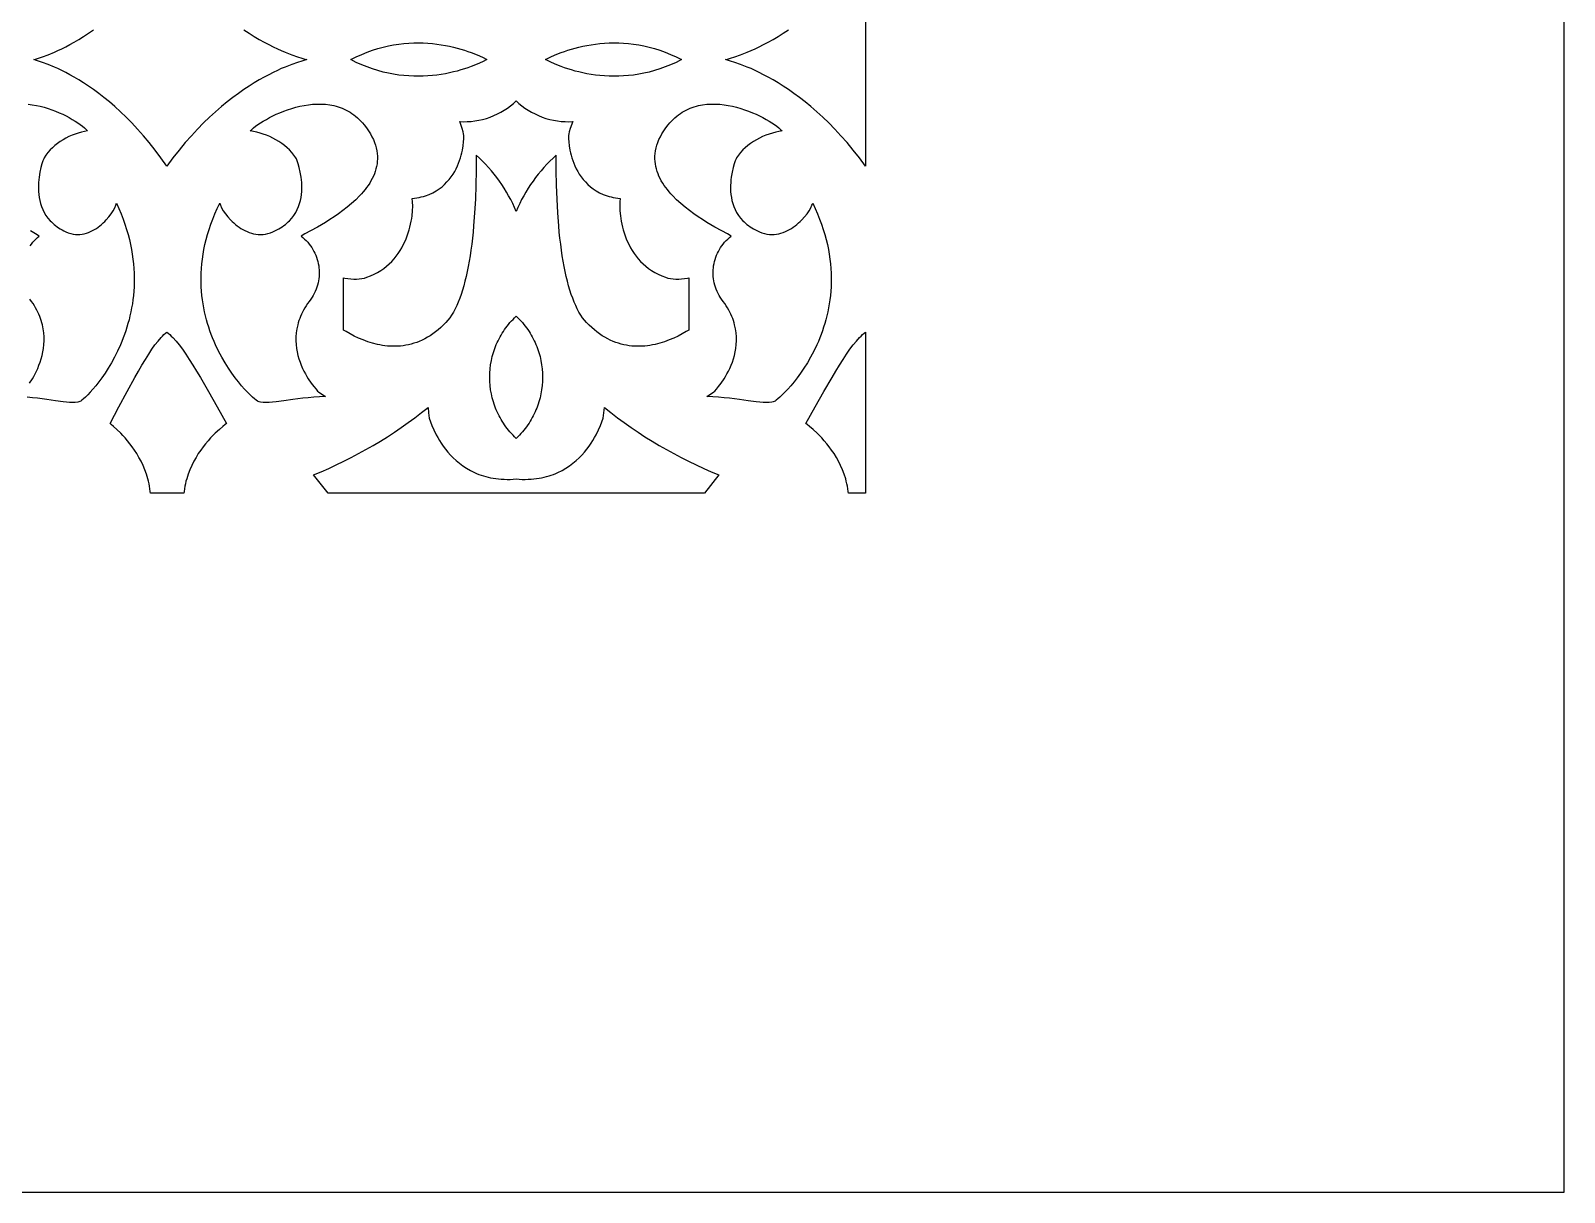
# Model space of a CAD drawing. Extents: x -350 to 350, y -780 to 780.
# Drawn here: x 174.4 to 350, y -780 to -647.1 of the extents above; entities that cross this region are included whole.
import ezdxf

# ---------------------------------------------------------------- set-up
doc = ezdxf.new("R2010")
doc.units = 0
doc.layers.add('BITMAP_LAYER', color=18, linetype='CONTINUOUS')
doc.layers.add('LAYER_1', color=18, linetype='CONTINUOUS')

msp = doc.modelspace()

# ---------------------------------------------------------------- linework, layer by layer
at = {"layer": 'BITMAP_LAYER'}
msp.add_lwpolyline([(-350, -780), (350, -780), (350, 780), (-350, 780)], close=True, dxfattribs=at)
at = {"layer": 'LAYER_1'}
for points in [[(270, -638.18), (270, -662.55), (269.3, -661.61), (268.59, -660.72), (267.89, -659.87), (267.18, -659.08), (266.48, -658.33), (265.79, -657.62), (265.1, -656.95), (264.42, -656.33), (263.75, -655.75), (263.08, -655.2), (262.43, -654.7), (261.8, -654.23), (261.17, -653.79), (260.57, -653.39), (259.98, -653.02), (259.41, -652.68), (258.86, -652.37), (258.33, -652.09), (257.83, -651.84), (257.35, -651.61), (256.89, -651.4), (256.46, -651.22), (255.69, -650.92), (255.05, -650.7), (254.54, -650.54), (254.18, -650.43), (253.98, -650.36), (254.18, -650.3), (254.54, -650.19), (255.05, -650.03), (255.69, -649.81), (256.46, -649.51), (256.89, -649.32), (257.35, -649.12), (257.83, -648.89), (258.33, -648.64), (258.86, -648.36), (259.41, -648.05), (259.98, -647.71), (260.57, -647.34), (261.17, -646.94)], [(198.83, -646.94), (199.44, -647.34), (200.02, -647.71), (200.59, -648.05), (201.14, -648.36), (201.67, -648.64), (202.18, -648.89), (202.66, -649.12), (203.11, -649.32), (203.54, -649.51), (204.31, -649.81), (204.96, -650.03), (205.46, -650.19), (205.82, -650.3), (206.02, -650.36), (205.82, -650.43), (205.46, -650.54), (204.96, -650.7), (204.31, -650.92), (203.54, -651.22), (203.11, -651.4), (202.66, -651.61), (202.18, -651.84), (201.67, -652.09), (201.14, -652.37), (200.59, -652.68), (200.02, -653.02), (199.44, -653.39), (198.83, -653.79), (198.21, -654.23), (197.57, -654.7), (196.92, -655.2), (196.26, -655.75), (195.59, -656.33), (194.91, -656.95), (194.22, -657.62), (193.52, -658.33), (192.82, -659.08), (192.12, -659.87), (191.41, -660.72), (190.71, -661.61), (190, -662.55), (189.33, -661.61), (188.66, -660.72), (187.99, -659.87), (187.32, -659.08), (186.66, -658.33), (186, -657.62), (185.34, -656.95), (184.7, -656.33), (184.06, -655.75), (183.43, -655.2), (182.81, -654.7), (182.21, -654.23), (181.61, -653.79), (181.04, -653.39), (180.48, -653.02), (179.94, -652.68), (179.41, -652.37), (178.91, -652.09), (178.43, -651.84), (177.98, -651.61), (177.54, -651.4), (177.14, -651.22), (176.41, -650.92), (175.79, -650.7), (175.31, -650.54), (174.97, -650.43), (174.78, -650.36), (174.97, -650.3), (175.31, -650.19), (175.79, -650.03), (176.41, -649.81), (177.14, -649.51), (177.54, -649.32), (177.98, -649.12), (178.43, -648.89), (178.91, -648.64), (179.41, -648.36), (179.94, -648.05), (180.48, -647.71), (181.04, -647.34), (181.61, -646.94)], [(174.14, -655.47), (174.6, -655.53), (175.07, -655.6), (175.52, -655.7), (175.98, -655.82), (176.42, -655.95), (176.85, -656.1), (177.28, -656.27), (177.69, -656.44), (178.09, -656.62), (178.47, -656.81), (178.83, -657.01), (179.18, -657.21), (179.5, -657.41), (179.8, -657.61), (180.08, -657.8), (180.34, -657.99), (180.57, -658.18), (180.76, -658.35), (180.93, -658.51), (180.58, -658.58), (180.22, -658.67), (179.86, -658.77), (179.5, -658.89), (179.15, -659.03), (178.8, -659.18), (178.46, -659.35), (178.13, -659.54), (177.81, -659.74), (177.5, -659.96), (177.2, -660.2), (176.92, -660.45), (176.65, -660.71), (176.4, -661), (176.17, -661.29), (175.96, -661.6), (175.91, -661.71), (175.82, -661.95), (175.71, -662.29), (175.59, -662.72), (175.48, -663.23), (175.39, -663.81), (175.35, -664.12), (175.33, -664.44), (175.31, -664.77), (175.31, -665.11), (175.32, -665.45), (175.35, -665.8), (175.4, -666.15), (175.47, -666.5), (175.56, -666.84), (175.67, -667.19), (175.81, -667.53), (175.98, -667.86), (176.17, -668.19), (176.39, -668.5), (176.65, -668.81), (176.79, -668.95), (176.94, -669.09), (177.09, -669.23), (177.26, -669.37), (177.44, -669.5), (177.62, -669.63), (177.81, -669.75), (178.02, -669.86), (178.23, -669.97), (178.46, -670.08), (178.73, -670.19), (179, -670.27), (179.27, -670.33), (179.54, -670.37), (179.8, -670.38), (180.05, -670.37), (180.31, -670.34), (180.56, -670.29), (180.8, -670.23), (181.04, -670.15), (181.27, -670.05), (181.5, -669.94), (181.72, -669.82), (181.94, -669.68), (182.14, -669.54), (182.34, -669.39), (182.53, -669.23), (182.72, -669.06), (182.89, -668.89), (183.06, -668.72), (183.37, -668.36), (183.63, -668.01), (183.86, -667.66), (184.04, -667.34), (184.17, -667.04), (184.21, -666.91), (184.25, -666.79), (184.52, -667.4), (184.77, -668.01), (185, -668.61), (185.21, -669.21), (185.4, -669.8), (185.57, -670.38), (185.72, -670.96), (185.85, -671.53), (185.96, -672.09), (186.05, -672.65), (186.13, -673.2), (186.19, -673.75), (186.23, -674.28), (186.26, -674.81), (186.27, -675.34), (186.27, -675.85), (186.25, -676.36), (186.22, -676.86), (186.18, -677.35), (186.12, -677.84), (186.06, -678.31), (185.98, -678.78), (185.89, -679.24), (185.79, -679.69), (185.68, -680.13), (185.56, -680.57), (185.44, -680.99), (185.31, -681.41), (185.17, -681.82), (185.02, -682.22), (184.86, -682.61), (184.71, -682.99), (184.37, -683.72), (184.03, -684.41), (183.67, -685.06), (183.3, -685.68), (182.94, -686.25), (182.57, -686.77), (182.21, -687.26), (181.87, -687.7), (181.54, -688.09), (181.23, -688.44), (180.95, -688.74), (180.69, -688.99), (180.47, -689.19), (180.29, -689.34), (180.15, -689.44), (180.06, -689.49), (179.94, -689.53), (179.81, -689.56), (179.53, -689.6), (179.21, -689.61), (178.88, -689.6), (178.51, -689.58), (178.12, -689.53), (177.25, -689.42), (176.28, -689.27), (175.2, -689.13), (174.62, -689.07), (174.02, -689.01)], [(174.37, -671.67), (174.52, -671.47), (174.67, -671.27), (174.84, -671.08), (175.02, -670.9), (175.2, -670.73), (175.4, -670.56), (174.99, -670.32), (174.38, -669.97)], [(174.3, -687.39), (174.61, -686.9), (174.77, -686.63), (174.93, -686.34), (175.08, -686.03), (175.23, -685.7), (175.37, -685.35), (175.51, -684.99), (175.63, -684.62), (175.73, -684.23), (175.82, -683.82), (175.89, -683.41), (175.93, -682.98), (175.96, -682.55), (175.95, -682.1), (175.92, -681.65), (175.86, -681.18), (175.76, -680.71), (175.7, -680.48), (175.63, -680.24), (175.54, -680), (175.45, -679.76), (175.35, -679.51), (175.24, -679.27), (175.12, -679.03), (174.99, -678.78), (174.84, -678.53), (174.69, -678.29), (174.52, -678.04), (174.34, -677.79)]]:
    msp.add_lwpolyline(points, dxfattribs=at)
for points in [[(219.36, -648.46), (219.89, -648.49), (220.41, -648.54), (220.92, -648.59), (221.42, -648.67), (221.9, -648.75), (222.37, -648.84), (222.82, -648.95), (223.26, -649.06), (223.68, -649.17), (224.08, -649.3), (224.47, -649.43), (224.84, -649.56), (225.53, -649.83), (226.13, -650.1), (226.65, -650.36), (226.13, -650.63), (225.53, -650.9), (224.84, -651.17), (224.47, -651.3), (224.08, -651.43), (223.68, -651.55), (223.26, -651.67), (222.82, -651.78), (222.37, -651.89), (221.9, -651.98), (221.42, -652.06), (220.92, -652.13), (220.41, -652.19), (219.89, -652.23), (219.36, -652.26), (218.82, -652.27), (218.27, -652.27), (217.7, -652.24), (217.13, -652.2), (216.55, -652.13), (215.97, -652.04), (215.37, -651.93), (214.77, -651.79), (214.17, -651.63), (213.56, -651.43), (212.94, -651.21), (212.33, -650.96), (211.7, -650.68), (211.08, -650.36), (211.7, -650.05), (212.33, -649.77), (212.94, -649.52), (213.56, -649.29), (214.17, -649.1), (214.77, -648.94), (215.37, -648.8), (215.97, -648.69), (216.55, -648.6), (217.13, -648.53), (217.7, -648.48), (218.27, -648.46), (218.82, -648.45)], [(241.74, -648.46), (242.3, -648.48), (242.87, -648.53), (243.45, -648.6), (244.04, -648.69), (244.63, -648.8), (245.23, -648.94), (245.84, -649.1), (246.45, -649.29), (247.06, -649.52), (247.68, -649.77), (248.3, -650.05), (248.92, -650.36), (248.3, -650.68), (247.68, -650.96), (247.06, -651.21), (246.45, -651.43), (245.84, -651.63), (245.23, -651.79), (244.63, -651.93), (244.04, -652.04), (243.45, -652.13), (242.87, -652.2), (242.3, -652.24), (241.74, -652.27), (241.19, -652.27), (240.64, -652.26), (240.11, -652.23), (239.59, -652.19), (239.08, -652.13), (238.59, -652.06), (238.11, -651.98), (237.64, -651.89), (237.18, -651.78), (236.75, -651.67), (236.32, -651.55), (235.92, -651.43), (235.53, -651.3), (235.16, -651.17), (234.48, -650.9), (233.88, -650.63), (233.36, -650.36), (233.88, -650.1), (234.48, -649.83), (235.16, -649.56), (235.53, -649.43), (235.92, -649.3), (236.32, -649.17), (236.75, -649.06), (237.18, -648.95), (237.64, -648.84), (238.11, -648.75), (238.59, -648.67), (239.08, -648.59), (239.59, -648.54), (240.11, -648.49), (240.64, -648.46), (241.19, -648.45)], [(208.17, -655.47), (208.66, -655.54), (208.9, -655.58), (209.14, -655.63), (209.38, -655.69), (209.61, -655.76), (209.85, -655.84), (210.08, -655.93), (210.31, -656.03), (210.54, -656.14), (210.76, -656.25), (210.98, -656.38), (211.2, -656.53), (211.41, -656.68), (211.62, -656.84), (211.83, -657.02), (212.03, -657.21), (212.23, -657.4), (212.42, -657.62), (212.61, -657.84), (212.87, -658.18), (213.1, -658.52), (213.31, -658.86), (213.49, -659.19), (213.65, -659.52), (213.79, -659.84), (213.9, -660.16), (213.98, -660.48), (214.05, -660.79), (214.09, -661.1), (214.11, -661.41), (214.12, -661.71), (214.1, -662.01), (214.07, -662.3), (214.02, -662.59), (213.95, -662.88), (213.86, -663.16), (213.77, -663.44), (213.65, -663.71), (213.52, -663.98), (213.38, -664.24), (213.23, -664.5), (213.06, -664.76), (212.88, -665.01), (212.7, -665.25), (212.5, -665.5), (212.29, -665.73), (212.08, -665.97), (211.63, -666.41), (211.16, -666.84), (210.67, -667.25), (210.17, -667.64), (209.66, -668.01), (209.16, -668.36), (208.65, -668.68), (208.17, -668.99), (207.24, -669.53), (206.44, -669.97), (205.8, -670.32), (205.37, -670.56), (205.58, -670.73), (205.78, -670.9), (205.96, -671.08), (206.14, -671.27), (206.3, -671.47), (206.45, -671.67), (206.6, -671.88), (206.73, -672.09), (206.85, -672.31), (206.96, -672.53), (207.06, -672.76), (207.15, -672.99), (207.23, -673.23), (207.29, -673.47), (207.35, -673.71), (207.39, -673.95), (207.42, -674.2), (207.44, -674.44), (207.45, -674.69), (207.45, -674.94), (207.43, -675.19), (207.41, -675.44), (207.37, -675.68), (207.32, -675.93), (207.26, -676.17), (207.19, -676.41), (207.1, -676.65), (207, -676.89), (206.89, -677.12), (206.77, -677.35), (206.63, -677.57), (206.49, -677.79), (206.3, -678.04), (206.12, -678.29), (205.96, -678.53), (205.81, -678.78), (205.67, -679.03), (205.54, -679.27), (205.42, -679.51), (205.31, -679.76), (205.22, -680), (205.13, -680.24), (205.06, -680.48), (204.99, -680.71), (204.89, -681.18), (204.82, -681.65), (204.79, -682.1), (204.79, -682.55), (204.81, -682.98), (204.86, -683.41), (204.93, -683.82), (205.02, -684.23), (205.13, -684.62), (205.26, -684.99), (205.4, -685.35), (205.55, -685.7), (205.71, -686.03), (205.87, -686.34), (206.04, -686.63), (206.2, -686.9), (206.53, -687.39), (206.83, -687.79), (207.09, -688.09), (207.27, -688.3), (207.37, -688.4), (207.77, -688.67), (208.17, -688.94), (207.48, -688.97), (206.82, -689.01), (206.19, -689.07), (205.58, -689.13), (204.45, -689.27), (203.42, -689.42), (202.51, -689.53), (202.1, -689.58), (201.71, -689.6), (201.36, -689.61), (201.03, -689.6), (200.73, -689.56), (200.59, -689.53), (200.46, -689.49), (200.37, -689.44), (200.22, -689.34), (200.03, -689.19), (199.8, -688.99), (199.53, -688.74), (199.23, -688.44), (198.91, -688.09), (198.56, -687.7), (198.2, -687.26), (197.82, -686.77), (197.44, -686.25), (197.05, -685.68), (196.67, -685.06), (196.29, -684.41), (195.92, -683.72), (195.58, -682.99), (195.41, -682.61), (195.25, -682.22), (195.09, -681.82), (194.94, -681.41), (194.8, -680.99), (194.67, -680.57), (194.55, -680.13), (194.43, -679.69), (194.33, -679.24), (194.24, -678.78), (194.15, -678.31), (194.08, -677.84), (194.03, -677.35), (193.98, -676.86), (193.95, -676.36), (193.93, -675.85), (193.93, -675.34), (193.94, -674.81), (193.97, -674.28), (194.01, -673.75), (194.08, -673.2), (194.16, -672.65), (194.25, -672.09), (194.37, -671.53), (194.51, -670.96), (194.66, -670.38), (194.84, -669.8), (195.04, -669.21), (195.26, -668.61), (195.5, -668.01), (195.77, -667.4), (196.06, -666.79), (196.09, -666.91), (196.14, -667.04), (196.28, -667.34), (196.47, -667.66), (196.71, -668.01), (196.99, -668.36), (197.31, -668.72), (197.48, -668.89), (197.67, -669.06), (197.86, -669.23), (198.06, -669.39), (198.27, -669.54), (198.49, -669.68), (198.72, -669.82), (198.95, -669.94), (199.19, -670.05), (199.43, -670.15), (199.69, -670.23), (199.94, -670.29), (200.2, -670.34), (200.47, -670.37), (200.74, -670.38), (201.02, -670.37), (201.3, -670.33), (201.58, -670.27), (201.86, -670.19), (202.15, -670.08), (202.39, -669.97), (202.61, -669.86), (202.83, -669.75), (203.03, -669.63), (203.23, -669.5), (203.41, -669.37), (203.59, -669.23), (203.75, -669.09), (203.91, -668.95), (204.06, -668.81), (204.33, -668.5), (204.56, -668.19), (204.76, -667.86), (204.94, -667.53), (205.08, -667.19), (205.2, -666.84), (205.3, -666.5), (205.37, -666.15), (205.42, -665.8), (205.45, -665.45), (205.47, -665.11), (205.46, -664.77), (205.45, -664.44), (205.42, -664.12), (205.38, -663.81), (205.29, -663.23), (205.17, -662.72), (205.04, -662.29), (204.93, -661.95), (204.84, -661.71), (204.78, -661.6), (204.56, -661.29), (204.32, -661), (204.06, -660.71), (203.78, -660.45), (203.48, -660.2), (203.16, -659.96), (202.84, -659.74), (202.5, -659.54), (202.15, -659.35), (201.79, -659.18), (201.42, -659.03), (201.05, -658.89), (200.68, -658.77), (200.3, -658.67), (199.92, -658.58), (199.55, -658.51), (199.72, -658.35), (199.93, -658.18), (200.17, -657.99), (200.44, -657.8), (200.73, -657.61), (201.05, -657.41), (201.4, -657.21), (201.76, -657.01), (202.14, -656.81), (202.54, -656.62), (202.96, -656.44), (203.39, -656.27), (203.84, -656.1), (204.3, -655.95), (204.76, -655.82), (205.24, -655.7), (205.72, -655.6), (206.21, -655.53), (206.7, -655.47), (207.19, -655.45), (207.68, -655.45)], [(230.32, -655.37), (230.65, -655.65), (231, -655.91), (231.37, -656.16), (231.76, -656.38), (232.16, -656.59), (232.57, -656.78), (232.98, -656.94), (233.41, -657.09), (233.84, -657.21), (234.28, -657.31), (234.72, -657.39), (235.16, -657.44), (235.6, -657.46), (236.04, -657.47), (236.47, -657.44), (236.19, -658.24), (236.07, -658.65), (236.03, -658.86), (235.99, -659.07), (235.98, -659.19), (235.99, -659.44), (236.02, -659.79), (236.07, -660.23), (236.16, -660.74), (236.22, -661.02), (236.29, -661.31), (236.38, -661.61), (236.48, -661.91), (236.6, -662.23), (236.73, -662.54), (236.88, -662.86), (237.05, -663.17), (237.23, -663.48), (237.44, -663.79), (237.67, -664.09), (237.92, -664.37), (238.2, -664.65), (238.5, -664.91), (238.82, -665.16), (239.17, -665.39), (239.55, -665.6), (239.96, -665.79), (240.4, -665.95), (240.63, -666.02), (240.87, -666.08), (241.11, -666.14), (241.36, -666.19), (241.63, -666.23), (241.9, -666.27), (241.86, -666.66), (241.85, -667.13), (241.87, -667.66), (241.93, -668.25), (241.97, -668.56), (242.02, -668.87), (242.09, -669.2), (242.17, -669.53), (242.26, -669.86), (242.36, -670.2), (242.48, -670.54), (242.61, -670.88), (242.76, -671.22), (242.92, -671.56), (243.1, -671.89), (243.29, -672.22), (243.51, -672.55), (243.73, -672.86), (243.98, -673.17), (244.25, -673.46), (244.53, -673.75), (244.84, -674.02), (245.16, -674.27), (245.51, -674.51), (245.87, -674.74), (246.26, -674.94), (246.68, -675.12), (247.11, -675.28), (247.38, -675.36), (247.67, -675.42), (247.97, -675.46), (248.29, -675.48), (248.61, -675.48), (248.94, -675.46), (249.28, -675.43), (249.62, -675.37), (249.77, -675.35), (249.77, -681.32), (249.46, -681.5), (249.01, -681.76), (248.54, -682), (248.05, -682.24), (247.53, -682.45), (247, -682.65), (246.46, -682.82), (245.9, -682.96), (245.61, -683.02), (245.32, -683.07), (245.03, -683.11), (244.74, -683.15), (244.44, -683.17), (244.14, -683.18), (243.84, -683.18), (243.54, -683.17), (243.24, -683.15), (242.93, -683.11), (242.63, -683.06), (242.32, -683), (242.02, -682.92), (241.71, -682.83), (241.4, -682.73), (241.09, -682.61), (240.78, -682.47), (240.48, -682.32), (240.17, -682.15), (239.86, -681.96), (239.56, -681.75), (239.25, -681.53), (238.95, -681.29), (238.65, -681.02), (238.35, -680.74), (238.05, -680.44), (237.82, -680.18), (237.61, -679.9), (237.4, -679.6), (237.19, -679.26), (237, -678.9), (236.82, -678.52), (236.64, -678.12), (236.47, -677.68), (236.31, -677.23), (236.15, -676.75), (236, -676.25), (235.86, -675.73), (235.73, -675.19), (235.61, -674.63), (235.49, -674.04), (235.38, -673.44), (235.28, -672.81), (235.18, -672.17), (235.1, -671.5), (235.01, -670.82), (234.94, -670.12), (234.87, -669.4), (234.76, -667.91), (234.68, -666.35), (234.62, -664.74), (234.59, -663.06), (234.58, -661.32), (234.22, -661.65), (233.86, -662), (233.51, -662.35), (233.17, -662.71), (232.85, -663.09), (232.53, -663.47), (232.22, -663.86), (231.93, -664.26), (231.64, -664.67), (231.37, -665.09), (231.11, -665.52), (230.86, -665.95), (230.63, -666.39), (230.41, -666.83), (230.2, -667.28), (230, -667.73), (229.81, -667.28), (229.6, -666.83), (229.38, -666.39), (229.14, -665.95), (228.89, -665.52), (228.63, -665.09), (228.36, -664.67), (228.08, -664.26), (227.78, -663.86), (227.48, -663.47), (227.16, -663.09), (226.83, -662.71), (226.49, -662.35), (226.15, -662), (225.79, -661.65), (225.42, -661.32), (225.42, -663.06), (225.39, -664.74), (225.33, -666.35), (225.24, -667.91), (225.13, -669.4), (225.06, -670.12), (224.99, -670.82), (224.91, -671.5), (224.82, -672.17), (224.73, -672.81), (224.62, -673.44), (224.51, -674.04), (224.4, -674.63), (224.27, -675.19), (224.14, -675.73), (224, -676.25), (223.85, -676.75), (223.7, -677.23), (223.54, -677.68), (223.37, -678.12), (223.19, -678.52), (223, -678.9), (222.81, -679.26), (222.61, -679.6), (222.4, -679.9), (222.18, -680.18), (221.96, -680.44), (221.66, -680.74), (221.36, -681.02), (221.06, -681.29), (220.75, -681.53), (220.45, -681.75), (220.14, -681.96), (219.84, -682.15), (219.53, -682.32), (219.22, -682.47), (218.91, -682.61), (218.61, -682.73), (218.3, -682.83), (217.99, -682.92), (217.68, -683), (217.38, -683.06), (217.07, -683.11), (216.77, -683.15), (216.46, -683.17), (216.16, -683.18), (215.86, -683.18), (215.56, -683.17), (215.27, -683.15), (214.97, -683.11), (214.68, -683.07), (214.39, -683.02), (214.11, -682.96), (213.55, -682.82), (213, -682.65), (212.47, -682.45), (211.96, -682.24), (211.46, -682), (210.99, -681.76), (210.54, -681.5), (210.24, -681.32), (210.24, -675.35), (210.38, -675.37), (210.73, -675.43), (211.06, -675.46), (211.4, -675.48), (211.72, -675.48), (212.03, -675.46), (212.33, -675.42), (212.62, -675.36), (212.89, -675.28), (213.33, -675.12), (213.74, -674.94), (214.13, -674.74), (214.5, -674.51), (214.84, -674.27), (215.17, -674.02), (215.47, -673.75), (215.76, -673.46), (216.02, -673.17), (216.27, -672.86), (216.5, -672.55), (216.71, -672.22), (216.9, -671.89), (217.08, -671.56), (217.24, -671.22), (217.39, -670.88), (217.52, -670.54), (217.64, -670.2), (217.74, -669.86), (217.84, -669.53), (217.91, -669.2), (217.98, -668.87), (218.04, -668.56), (218.08, -668.25), (218.14, -667.66), (218.16, -667.13), (218.15, -666.66), (218.11, -666.27), (218.38, -666.23), (218.64, -666.19), (218.89, -666.14), (219.14, -666.08), (219.38, -666.02), (219.61, -665.95), (220.04, -665.79), (220.45, -665.6), (220.83, -665.39), (221.18, -665.16), (221.51, -664.91), (221.81, -664.65), (222.08, -664.37), (222.33, -664.09), (222.56, -663.79), (222.77, -663.48), (222.96, -663.17), (223.13, -662.86), (223.27, -662.54), (223.41, -662.23), (223.52, -661.91), (223.62, -661.61), (223.71, -661.31), (223.78, -661.02), (223.84, -660.74), (223.93, -660.23), (223.99, -659.79), (224.01, -659.44), (224.02, -659.19), (224.01, -659.07), (223.98, -658.86), (223.93, -658.65), (223.82, -658.24), (223.54, -657.44), (223.97, -657.47), (224.4, -657.46), (224.84, -657.44), (225.28, -657.39), (225.72, -657.31), (226.16, -657.21), (226.59, -657.09), (227.02, -656.94), (227.44, -656.78), (227.85, -656.59), (228.25, -656.38), (228.63, -656.16), (229, -655.91), (229.35, -655.65), (229.69, -655.37), (230, -655.07)], [(252.81, -655.45), (253.31, -655.47), (253.8, -655.53), (254.28, -655.6), (254.76, -655.7), (255.24, -655.82), (255.71, -655.95), (256.16, -656.1), (256.61, -656.27), (257.04, -656.44), (257.46, -656.62), (257.86, -656.81), (258.25, -657.01), (258.61, -657.21), (258.95, -657.41), (259.27, -657.61), (259.56, -657.8), (259.83, -657.99), (260.07, -658.18), (260.28, -658.35), (260.46, -658.51), (260.08, -658.58), (259.71, -658.67), (259.33, -658.77), (258.95, -658.89), (258.58, -659.03), (258.22, -659.18), (257.86, -659.35), (257.51, -659.54), (257.17, -659.74), (256.84, -659.96), (256.53, -660.2), (256.23, -660.45), (255.95, -660.71), (255.68, -661), (255.44, -661.29), (255.22, -661.6), (255.17, -661.71), (255.08, -661.95), (254.96, -662.29), (254.84, -662.72), (254.72, -663.23), (254.62, -663.81), (254.58, -664.12), (254.56, -664.44), (254.54, -664.77), (254.54, -665.11), (254.55, -665.45), (254.58, -665.8), (254.64, -666.15), (254.71, -666.5), (254.8, -666.84), (254.92, -667.19), (255.07, -667.53), (255.24, -667.86), (255.44, -668.19), (255.68, -668.5), (255.95, -668.81), (256.09, -668.95), (256.25, -669.09), (256.42, -669.23), (256.59, -669.37), (256.78, -669.5), (256.97, -669.63), (257.18, -669.75), (257.39, -669.86), (257.62, -669.97), (257.85, -670.08), (258.14, -670.19), (258.43, -670.27), (258.71, -670.33), (258.99, -670.37), (259.26, -670.38), (259.53, -670.37), (259.8, -670.34), (260.06, -670.29), (260.32, -670.23), (260.57, -670.15), (260.82, -670.05), (261.05, -669.94), (261.29, -669.82), (261.51, -669.68), (261.73, -669.54), (261.94, -669.39), (262.14, -669.23), (262.34, -669.06), (262.52, -668.89), (262.7, -668.72), (263.02, -668.36), (263.3, -668.01), (263.54, -667.66), (263.72, -667.34), (263.86, -667.04), (263.91, -666.91), (263.95, -666.79), (264.24, -667.4), (264.5, -668.01), (264.74, -668.61), (264.96, -669.21), (265.16, -669.8), (265.34, -670.38), (265.5, -670.96), (265.63, -671.53), (265.75, -672.09), (265.85, -672.65), (265.93, -673.2), (265.99, -673.75), (266.03, -674.28), (266.06, -674.81), (266.08, -675.34), (266.07, -675.85), (266.06, -676.36), (266.02, -676.86), (265.98, -677.35), (265.92, -677.84), (265.85, -678.31), (265.77, -678.78), (265.67, -679.24), (265.57, -679.69), (265.46, -680.13), (265.33, -680.57), (265.2, -680.99), (265.06, -681.41), (264.91, -681.82), (264.76, -682.22), (264.6, -682.61), (264.43, -682.99), (264.08, -683.72), (263.71, -684.41), (263.34, -685.06), (262.95, -685.68), (262.57, -686.25), (262.18, -686.77), (261.81, -687.26), (261.44, -687.7), (261.1, -688.09), (260.77, -688.44), (260.47, -688.74), (260.2, -688.99), (259.97, -689.19), (259.78, -689.34), (259.64, -689.44), (259.54, -689.49), (259.41, -689.53), (259.27, -689.56), (258.98, -689.6), (258.65, -689.61), (258.29, -689.6), (257.91, -689.58), (257.49, -689.53), (256.58, -689.42), (255.56, -689.27), (254.42, -689.13), (253.81, -689.07), (253.18, -689.01), (252.52, -688.97), (251.83, -688.94), (252.24, -688.67), (252.63, -688.4), (252.73, -688.3), (252.92, -688.09), (253.17, -687.79), (253.47, -687.39), (253.8, -686.9), (253.97, -686.63), (254.13, -686.34), (254.3, -686.03), (254.46, -685.7), (254.61, -685.35), (254.75, -684.99), (254.87, -684.62), (254.98, -684.23), (255.07, -683.82), (255.15, -683.41), (255.2, -682.98), (255.22, -682.55), (255.22, -682.1), (255.18, -681.65), (255.11, -681.18), (255.01, -680.71), (254.95, -680.48), (254.87, -680.24), (254.79, -680), (254.69, -679.76), (254.58, -679.51), (254.47, -679.27), (254.34, -679.03), (254.2, -678.78), (254.05, -678.53), (253.88, -678.29), (253.71, -678.04), (253.52, -677.79), (253.37, -677.57), (253.24, -677.35), (253.11, -677.12), (253, -676.89), (252.9, -676.65), (252.82, -676.41), (252.75, -676.17), (252.68, -675.93), (252.63, -675.68), (252.6, -675.44), (252.57, -675.19), (252.56, -674.94), (252.55, -674.69), (252.56, -674.44), (252.58, -674.2), (252.61, -673.95), (252.66, -673.71), (252.71, -673.47), (252.78, -673.23), (252.86, -672.99), (252.94, -672.76), (253.04, -672.53), (253.15, -672.31), (253.27, -672.09), (253.41, -671.88), (253.55, -671.67), (253.7, -671.47), (253.87, -671.27), (254.04, -671.08), (254.23, -670.9), (254.42, -670.73), (254.63, -670.56), (254.2, -670.32), (253.56, -669.97), (252.76, -669.53), (251.84, -668.99), (251.35, -668.68), (250.85, -668.36), (250.34, -668.01), (249.83, -667.64), (249.33, -667.25), (248.84, -666.84), (248.37, -666.41), (247.92, -665.97), (247.71, -665.73), (247.5, -665.5), (247.31, -665.25), (247.12, -665.01), (246.94, -664.76), (246.78, -664.5), (246.62, -664.24), (246.48, -663.98), (246.35, -663.71), (246.24, -663.44), (246.14, -663.16), (246.06, -662.88), (245.99, -662.59), (245.94, -662.3), (245.9, -662.01), (245.89, -661.71), (245.89, -661.41), (245.91, -661.1), (245.96, -660.79), (246.02, -660.48), (246.11, -660.16), (246.22, -659.84), (246.35, -659.52), (246.51, -659.19), (246.69, -658.86), (246.9, -658.52), (247.14, -658.18), (247.4, -657.84), (247.59, -657.62), (247.78, -657.4), (247.98, -657.21), (248.18, -657.02), (248.38, -656.84), (248.59, -656.68), (248.81, -656.53), (249.02, -656.38), (249.24, -656.25), (249.47, -656.14), (249.7, -656.03), (249.92, -655.93), (250.16, -655.84), (250.39, -655.76), (250.63, -655.69), (250.87, -655.63), (251.1, -655.58), (251.35, -655.54), (251.83, -655.47), (252.32, -655.45)], [(230.19, -679.91), (230.37, -680.1), (230.54, -680.28), (230.71, -680.47), (230.87, -680.67), (231.03, -680.86), (231.18, -681.06), (231.33, -681.27), (231.47, -681.47), (231.6, -681.68), (231.73, -681.89), (231.85, -682.11), (231.96, -682.32), (232.07, -682.54), (232.18, -682.76), (232.27, -682.98), (232.36, -683.21), (232.45, -683.43), (232.53, -683.66), (232.6, -683.89), (232.67, -684.12), (232.73, -684.35), (232.84, -684.82), (232.92, -685.29), (232.98, -685.77), (233.02, -686.24), (233.03, -686.72), (233.02, -687.2), (232.98, -687.68), (232.92, -688.15), (232.84, -688.62), (232.79, -688.86), (232.73, -689.09), (232.67, -689.32), (232.6, -689.55), (232.53, -689.78), (232.45, -690.01), (232.36, -690.24), (232.27, -690.46), (232.18, -690.69), (232.07, -690.91), (231.96, -691.12), (231.85, -691.34), (231.73, -691.55), (231.6, -691.76), (231.47, -691.97), (231.33, -692.18), (231.18, -692.38), (231.03, -692.58), (230.87, -692.78), (230.71, -692.97), (230.54, -693.16), (230.37, -693.35), (230.19, -693.53), (230, -693.71), (229.82, -693.53), (229.64, -693.35), (229.46, -693.16), (229.29, -692.97), (229.13, -692.78), (228.97, -692.58), (228.82, -692.38), (228.68, -692.18), (228.54, -691.97), (228.41, -691.76), (228.28, -691.55), (228.16, -691.34), (228.04, -691.12), (227.93, -690.91), (227.83, -690.69), (227.73, -690.46), (227.64, -690.24), (227.55, -690.01), (227.47, -689.78), (227.4, -689.55), (227.33, -689.32), (227.27, -689.09), (227.21, -688.86), (227.16, -688.62), (227.08, -688.15), (227.02, -687.68), (226.99, -687.2), (226.97, -686.72), (226.99, -686.24), (227.02, -685.77), (227.08, -685.29), (227.16, -684.82), (227.27, -684.35), (227.33, -684.12), (227.4, -683.89), (227.47, -683.66), (227.55, -683.43), (227.64, -683.21), (227.73, -682.98), (227.83, -682.76), (227.93, -682.54), (228.04, -682.32), (228.16, -682.11), (228.28, -681.89), (228.41, -681.68), (228.54, -681.47), (228.68, -681.27), (228.82, -681.06), (228.97, -680.86), (229.13, -680.67), (229.29, -680.47), (229.46, -680.28), (229.64, -680.1), (229.82, -679.91), (230, -679.74)], [(190.17, -681.69), (190.35, -681.84), (190.52, -682), (190.7, -682.18), (191.06, -682.57), (191.42, -683.02), (191.8, -683.52), (192.18, -684.08), (192.58, -684.67), (192.99, -685.32), (193.41, -686.01), (193.85, -686.75), (194.77, -688.35), (195.76, -690.1), (196.83, -692), (196.69, -692.12), (196.41, -692.35), (196.02, -692.68), (195.54, -693.13), (195.28, -693.39), (195.01, -693.67), (194.73, -693.98), (194.45, -694.32), (194.17, -694.68), (193.89, -695.06), (193.61, -695.46), (193.35, -695.89), (193.09, -696.34), (192.86, -696.81), (192.64, -697.3), (192.45, -697.82), (192.28, -698.35), (192.2, -698.63), (192.14, -698.91), (192.08, -699.19), (192.03, -699.48), (191.99, -699.78), (191.97, -700), (188.13, -700), (188.11, -699.78), (188.07, -699.48), (188.02, -699.19), (187.97, -698.91), (187.91, -698.63), (187.84, -698.35), (187.68, -697.82), (187.49, -697.3), (187.29, -696.81), (187.06, -696.34), (186.82, -695.89), (186.57, -695.46), (186.31, -695.06), (186.04, -694.68), (185.77, -694.32), (185.51, -693.98), (185.24, -693.67), (184.98, -693.39), (184.74, -693.13), (184.29, -692.68), (183.91, -692.35), (183.65, -692.12), (183.51, -692), (184.53, -690.1), (185.47, -688.35), (186.35, -686.75), (186.76, -686.01), (187.16, -685.32), (187.55, -684.67), (187.93, -684.08), (188.29, -683.52), (188.65, -683.02), (189, -682.57), (189.34, -682.18), (189.51, -682), (189.67, -681.84), (189.84, -681.69), (190, -681.55)], [(270, -700), (268.03, -700), (268.01, -699.78), (267.97, -699.48), (267.92, -699.19), (267.87, -698.91), (267.8, -698.63), (267.73, -698.35), (267.56, -697.82), (267.36, -697.3), (267.15, -696.81), (266.91, -696.34), (266.66, -695.89), (266.39, -695.46), (266.12, -695.06), (265.84, -694.68), (265.55, -694.32), (265.27, -693.98), (264.99, -693.67), (264.72, -693.39), (264.46, -693.13), (263.99, -692.68), (263.6, -692.35), (263.32, -692.12), (263.17, -692), (264.24, -690.1), (265.24, -688.35), (266.16, -686.75), (266.59, -686.01), (267.01, -685.32), (267.42, -684.67), (267.82, -684.08), (268.21, -683.52), (268.58, -683.02), (268.95, -682.57), (269.3, -682.18), (269.48, -682), (269.66, -681.84), (269.83, -681.69), (270, -681.55)], [(240.84, -690.77), (241.6, -691.35), (242.37, -691.91), (243.15, -692.46), (243.95, -693), (244.75, -693.52), (245.56, -694.03), (246.38, -694.52), (247.21, -695), (248.04, -695.46), (248.89, -695.91), (249.74, -696.34), (250.6, -696.76), (251.47, -697.16), (252.34, -697.54), (253.22, -697.9), (251.55, -700), (208.46, -700), (206.78, -697.9), (207.66, -697.54), (208.54, -697.16), (209.4, -696.76), (210.26, -696.34), (211.12, -695.91), (211.96, -695.46), (212.8, -695), (213.63, -694.52), (214.45, -694.03), (215.26, -693.52), (216.06, -693), (216.85, -692.46), (217.63, -691.91), (218.4, -691.35), (219.16, -690.77), (219.91, -690.18), (219.97, -690.79), (220.01, -691.09), (220.05, -691.39), (220.19, -691.83), (220.34, -692.24), (220.56, -692.74), (220.85, -693.32), (221.02, -693.63), (221.22, -693.95), (221.43, -694.28), (221.66, -694.61), (221.91, -694.95), (222.18, -695.28), (222.48, -695.62), (222.8, -695.94), (223.14, -696.26), (223.51, -696.56), (223.9, -696.86), (224.32, -697.13), (224.76, -697.39), (225.23, -697.62), (225.47, -697.73), (225.72, -697.83), (225.98, -697.92), (226.25, -698.01), (226.52, -698.09), (226.8, -698.16), (227.08, -698.22), (227.38, -698.28), (227.68, -698.32), (227.99, -698.36), (228.3, -698.39), (228.63, -698.4), (228.96, -698.41), (229.3, -698.41), (229.65, -698.39), (230, -698.36), (230.36, -698.39), (230.7, -698.41), (231.04, -698.41), (231.38, -698.4), (231.7, -698.39), (232.02, -698.36), (232.32, -698.32), (232.63, -698.28), (232.92, -698.22), (233.21, -698.16), (233.49, -698.09), (233.76, -698.01), (234.02, -697.92), (234.28, -697.83), (234.53, -697.73), (234.78, -697.62), (235.25, -697.39), (235.69, -697.13), (236.1, -696.86), (236.5, -696.56), (236.86, -696.26), (237.2, -695.94), (237.52, -695.62), (237.82, -695.28), (238.09, -694.95), (238.35, -694.61), (238.58, -694.28), (238.79, -693.95), (238.98, -693.63), (239.15, -693.32), (239.44, -692.74), (239.66, -692.24), (239.82, -691.83), (239.95, -691.39), (240, -691.09), (240.03, -690.79), (240.1, -690.18)]]:
    msp.add_lwpolyline(points, close=True, dxfattribs=at)

doc.saveas('drawing.dxf')
